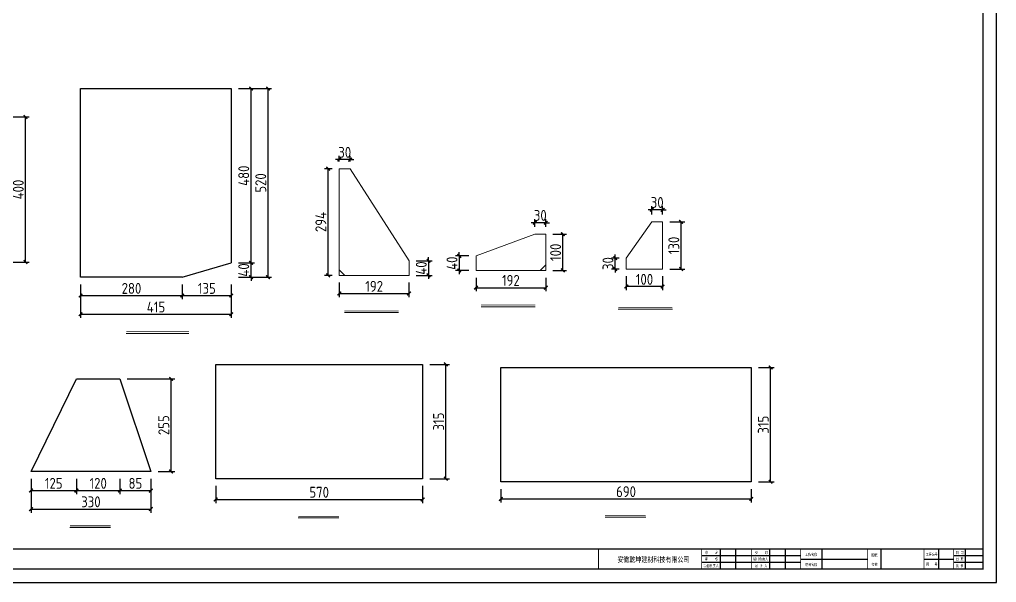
# Model space of a CAD drawing. Extents: x 23521 to 169118, y -86502 to 21244.
# Drawn here: x 83390 to 110298, y -86502 to -70981 of the extents above; entities that cross this region are included whole.
import ezdxf

# ---------------------------------------------------------------- set-up
doc = ezdxf.new("R2010")
doc.units = 0
doc.header["$LTSCALE"] = 1000
doc.header["$MEASUREMENT"] = 0
doc.layers.add('_TCH_MASK', color=7, linetype='Continuous')
doc.layers.add('PUB_TITLE', color=4, linetype='Continuous')
doc.styles.get("Standard").update_dxf_attribs({"font": 'gbenor.shx', "bigfont": 'gbcbig.shx'})
doc.styles.add('图框', font='')
doc.styles.get('图框').set_extended_font_data('SimSun')
doc.dimstyles.get("Standard").update_dxf_attribs({"dimscale": 100, "dimtxt": 3.5, "dimasz": 1, "dimexe": 2.5, "dimexo": 3, "dimgap": 1.5, "dimtad": 1, "dimdec": 0, "dimzin": 0, "dimdsep": 46, "dimtxsty": 'Standard', "dimblk": 'ARCHTICK', "dimcen": 0.09, "dimadec": 0, "dimazin": 0, "dimtfac": 1, "dimtdec": 0, "dimtix": 1, "dimtmove": 2, "dimatfit": 3, "dimfxl": 1, "dimtolj": 1, "dimtzin": 0, "dimarcsym": 0})

# ---------------------------------------------------------------- blocks, each defined once
blk = doc.blocks.new('新块')
for p, q in [((-8240, 400), (-8240, 1000)), ((-7780, 400), (-7780, 1000)), ((-6760, 400), (-6760, 1000)), ((-6300, 400), (-6300, 1000)), ((-5200, 400), (-5200, 1000)), ((-3440, 400), (-3440, 1000)), ((-1720, 400), (-1720, 1000)), ((-920, 400), (-920, 1000)), ((-400, 400), (-400, 1000)), ((-5840, 800), (-8800, 800)), ((-5840, 600), (-8800, 600)), ((-5840, 700), (-3840, 700)), ((-2160, 700), (-1280, 700)), ((-400, 800), (-1280, 800)), ((-400, 600), (-1280, 600))]:
    blk.add_line(p, q)
for points, const_width in [([(-11880, 400), (-11880, 1000), (-400, 1000)], 32), ([(-8800, 400), (-8800, 1000)], 20), ([(-7320, 400), (-7320, 1000)], 20), ([(-5840, 400), (-5840, 1000)], 20), ([(-3840, 400), (-3840, 1000)], 20), ([(-2160, 400), (-2160, 1000)], 20), ([(-1280, 400), (-1280, 1000)], 20)]:
    blk.add_lwpolyline(points, dxfattribs=dict(const_width=const_width))
at = {"layer": 'PUB_TITLE'}
blk.add_lwpolyline([(-47560, 0), (0, 0), (0, 33640), (-47560, 33640)], close=True, dxfattribs=at)
at = {"layer": 'PUB_TITLE', "const_width": 40}
blk.add_lwpolyline([(-46560, 400), (-400, 400), (-400, 33240), (-46560, 33240)], close=True, dxfattribs=at)
at = {"layer": 'PUB_TITLE', "const_width": 32}
blk.add_lwpolyline([(-400, 1000), (-46560, 1000)], dxfattribs=at)
at = {"style": '图框', "width": 0.8}
for s, height, p in [('审    定', 80, (-8701, 854)), ('校    对', 80, (-7217, 851)), ('工程名称', 80, (-5712, 794)), ('工程编号', 80, (-2112, 803)), ('阶 段', 80, (-1205, 851)), ('安徽乾坤建材科技有限公司', 160, (-11315, 604)), ('审    核', 80, (-8702, 659)), ('设计负责人', 80, (-7265, 659)), ('项目名称', 80, (-5712, 494)), ('名称', 80, (-3732, 498)), ('图纸', 80, (-3732, 778)), ('图   号', 80, (-2098, 504)), ('日 期', 80, (-1212, 659)), ('项目负责人', 80, (-8739, 457)), ('设 计 人', 80, (-7213, 457)), ('比 例', 80, (-1211, 457))]:
    blk.add_text(s, height=height, dxfattribs=at).set_placement(p)
for tag, p in [('审定人', (-8147, 838)), ('校对', (-6621, 837)), ('工程名称', (-5026, 781)), ('阶段', (-810, 832)), ('审核人', (-8147, 641)), ('设计负责人', (-6745, 649)), ('项目名称', (-5026, 479)), ('图名', (-3347, 649)), ('图号', (-1657, 502)), ('日期', (-905, 632)), ('项目负责人', (-8228, 444)), ('设计人', (-6659, 447)), ('比例', (-810, 446))]:
    blk.add_attdef(tag, p, '', height=120)
blk = doc.blocks.new('_ArchTick')
at = {"color": 0, "linetype": 'ByBlock', "const_width": 0.4}
blk.add_lwpolyline([(-0.5, -0.5), (0.5, 0.5)], dxfattribs=at)
blk = doc.blocks.new('*D67')
at = {"layer": '_TCH_MASK', "color": 0, "lineweight": -2}
for p, q in [((82775, -73668), (83654, -73668)), ((83554, -77668), (83554, -73668)), ((82775, -77668), (83654, -77668))]:
    blk.add_line(p, q, dxfattribs=at)
at = {"layer": 'Defpoints', "color": 0}
for p in [(82575, -73668), (83554, -73668), (82575, -77668)]:
    blk.add_point(p, dxfattribs=at)
at = {"layer": '_TCH_MASK', "color": 0, "lineweight": -2, "xscale": 100, "yscale": 100, "zscale": 100}
for p, rotation in [((83554, -73668), 90), ((83554, -77668), 270)]:
    blk.add_blockref('_ArchTick', p, dxfattribs=dict(at, rotation=rotation))
at = {"layer": '_TCH_MASK', "color": 0, "lineweight": 15, "insert": (83354, -75668), "char_height": 300, "attachment_point": 5, "rotation": 90}
blk.add_mtext('\\A1;400', dxfattribs=at)
blk = doc.blocks.new('*D68')
at = {"layer": '_TCH_MASK', "color": 0, "lineweight": -2}
for p, q in [((85073, -78287), (85073, -78694)), ((87873, -78287), (87873, -78694)), ((85073, -78594), (87873, -78594))]:
    blk.add_line(p, q, dxfattribs=at)
at = {"layer": 'Defpoints', "color": 0}
for p in [(85073, -78087), (87873, -78087), (87873, -78594)]:
    blk.add_point(p, dxfattribs=at)
at = {"layer": '_TCH_MASK', "color": 0, "lineweight": -2, "xscale": 100, "yscale": 100, "zscale": 100, "rotation": 180}
blk.add_blockref('_ArchTick', (85073, -78594), dxfattribs=at)
at = {"layer": '_TCH_MASK', "color": 0, "lineweight": -2, "xscale": 100, "yscale": 100, "zscale": 100}
blk.add_blockref('_ArchTick', (87873, -78594), dxfattribs=at)
at = {"layer": '_TCH_MASK', "color": 0, "lineweight": 15, "insert": (86473, -78394), "char_height": 300, "attachment_point": 5}
blk.add_mtext('\\A1;280', dxfattribs=at)
blk = doc.blocks.new('*D69')
at = {"layer": '_TCH_MASK', "color": 0, "lineweight": -2}
for p, q in [((87873, -78287), (87873, -78694)), ((89223, -78287), (89223, -78694)), ((87873, -78594), (89223, -78594))]:
    blk.add_line(p, q, dxfattribs=at)
at = {"layer": 'Defpoints', "color": 0}
for p in [(87873, -78087), (89223, -78087), (89223, -78594)]:
    blk.add_point(p, dxfattribs=at)
at = {"layer": '_TCH_MASK', "color": 0, "lineweight": -2, "xscale": 100, "yscale": 100, "zscale": 100, "rotation": 180}
blk.add_blockref('_ArchTick', (87873, -78594), dxfattribs=at)
at = {"layer": '_TCH_MASK', "color": 0, "lineweight": -2, "xscale": 100, "yscale": 100, "zscale": 100}
blk.add_blockref('_ArchTick', (89223, -78594), dxfattribs=at)
at = {"layer": '_TCH_MASK', "color": 0, "lineweight": 15, "insert": (88548, -78394), "char_height": 300, "attachment_point": 5}
blk.add_mtext('\\A1;135', dxfattribs=at)
blk = doc.blocks.new('*D70')
at = {"layer": '_TCH_MASK', "color": 0, "lineweight": -2}
for p, q in [((85073, -78287), (85073, -79208)), ((89223, -78287), (89223, -79208)), ((85073, -79108), (89223, -79108))]:
    blk.add_line(p, q, dxfattribs=at)
at = {"layer": 'Defpoints', "color": 0}
for p in [(85073, -78087), (89223, -78087), (89223, -79108)]:
    blk.add_point(p, dxfattribs=at)
at = {"layer": '_TCH_MASK', "color": 0, "lineweight": -2, "xscale": 100, "yscale": 100, "zscale": 100, "rotation": 180}
blk.add_blockref('_ArchTick', (85073, -79108), dxfattribs=at)
at = {"layer": '_TCH_MASK', "color": 0, "lineweight": -2, "xscale": 100, "yscale": 100, "zscale": 100}
blk.add_blockref('_ArchTick', (89223, -79108), dxfattribs=at)
at = {"layer": '_TCH_MASK', "color": 0, "lineweight": 15, "insert": (87148, -78908), "char_height": 300, "attachment_point": 5}
blk.add_mtext('\\A1;415', dxfattribs=at)
blk = doc.blocks.new('*D71')
at = {"layer": '_TCH_MASK', "color": 0, "lineweight": -2}
for p, q in [((89423, -77687), (89866, -77687)), ((89766, -77687), (89766, -77587)), ((89766, -78087), (89766, -77687)), ((89423, -78087), (89866, -78087)), ((89766, -78087), (89766, -78187))]:
    blk.add_line(p, q, dxfattribs=at)
at = {"layer": 'Defpoints', "color": 0}
for p in [(89223, -77687), (89766, -77687), (89223, -78087)]:
    blk.add_point(p, dxfattribs=at)
at = {"layer": '_TCH_MASK', "color": 0, "lineweight": -2, "xscale": 100, "yscale": 100, "zscale": 100}
for p, rotation in [((89766, -77687), 270), ((89766, -78087), 90)]:
    blk.add_blockref('_ArchTick', p, dxfattribs=dict(at, rotation=rotation))
at = {"layer": '_TCH_MASK', "color": 0, "lineweight": 15, "insert": (89566, -77887), "char_height": 300, "attachment_point": 5, "rotation": 90}
blk.add_mtext('\\A1;40', dxfattribs=at)
blk = doc.blocks.new('*D72')
at = {"layer": '_TCH_MASK', "color": 0, "lineweight": -2}
for p, q in [((89423, -72887), (89866, -72887)), ((89766, -77687), (89766, -72887)), ((89423, -77687), (89866, -77687))]:
    blk.add_line(p, q, dxfattribs=at)
at = {"layer": 'Defpoints', "color": 0}
for p in [(89223, -72887), (89766, -72887), (89223, -77687)]:
    blk.add_point(p, dxfattribs=at)
at = {"layer": '_TCH_MASK', "color": 0, "lineweight": -2, "xscale": 100, "yscale": 100, "zscale": 100}
for p, rotation in [((89766, -72887), 90), ((89766, -77687), 270)]:
    blk.add_blockref('_ArchTick', p, dxfattribs=dict(at, rotation=rotation))
at = {"layer": '_TCH_MASK', "color": 0, "lineweight": 15, "insert": (89566, -75287), "char_height": 300, "attachment_point": 5, "rotation": 90}
blk.add_mtext('\\A1;480', dxfattribs=at)
blk = doc.blocks.new('*D73')
at = {"layer": '_TCH_MASK', "color": 0, "lineweight": -2}
for p, q in [((89423, -72887), (90334, -72887)), ((90234, -78087), (90234, -72887)), ((89423, -78087), (90334, -78087))]:
    blk.add_line(p, q, dxfattribs=at)
at = {"layer": 'Defpoints', "color": 0}
for p in [(89223, -72887), (90234, -72887), (89223, -78087)]:
    blk.add_point(p, dxfattribs=at)
at = {"layer": '_TCH_MASK', "color": 0, "lineweight": -2, "xscale": 100, "yscale": 100, "zscale": 100}
for p, rotation in [((90234, -72887), 90), ((90234, -78087), 270)]:
    blk.add_blockref('_ArchTick', p, dxfattribs=dict(at, rotation=rotation))
at = {"layer": '_TCH_MASK', "color": 0, "lineweight": 15, "insert": (90034, -75487), "char_height": 300, "attachment_point": 5, "rotation": 90}
blk.add_mtext('\\A1;520', dxfattribs=at)
blk = doc.blocks.new('*D74')
at = {"layer": '_TCH_MASK', "color": 0, "lineweight": -2}
for p, q in [((92197, -78234), (92197, -78637)), ((94117, -78234), (94117, -78637)), ((92197, -78537), (94117, -78537))]:
    blk.add_line(p, q, dxfattribs=at)
at = {"layer": 'Defpoints', "color": 0}
for p in [(92197, -78034), (94117, -78034), (94117, -78537)]:
    blk.add_point(p, dxfattribs=at)
at = {"layer": '_TCH_MASK', "color": 0, "lineweight": -2, "xscale": 100, "yscale": 100, "zscale": 100, "rotation": 180}
blk.add_blockref('_ArchTick', (92197, -78537), dxfattribs=at)
at = {"layer": '_TCH_MASK', "color": 0, "lineweight": -2, "xscale": 100, "yscale": 100, "zscale": 100}
blk.add_blockref('_ArchTick', (94117, -78537), dxfattribs=at)
at = {"layer": '_TCH_MASK', "color": 0, "lineweight": 15, "insert": (93157, -78337), "char_height": 300, "attachment_point": 5}
blk.add_mtext('\\A1;192', dxfattribs=at)
blk = doc.blocks.new('*D75')
at = {"layer": '_TCH_MASK', "color": 0, "lineweight": -2}
for p, q in [((91997, -75094), (91789, -75094)), ((91889, -78034), (91889, -75094)), ((91997, -78034), (91789, -78034))]:
    blk.add_line(p, q, dxfattribs=at)
at = {"layer": 'Defpoints', "color": 0}
for p in [(91889, -75094), (92197, -75094), (92197, -78034)]:
    blk.add_point(p, dxfattribs=at)
at = {"layer": '_TCH_MASK', "color": 0, "lineweight": -2, "xscale": 100, "yscale": 100, "zscale": 100}
for p, rotation in [((91889, -75094), 90), ((91889, -78034), 270)]:
    blk.add_blockref('_ArchTick', p, dxfattribs=dict(at, rotation=rotation))
at = {"layer": '_TCH_MASK', "color": 0, "lineweight": 15, "insert": (91689, -76564), "char_height": 300, "attachment_point": 5, "rotation": 90}
blk.add_mtext('\\A1;294', dxfattribs=at)
blk = doc.blocks.new('*D76')
at = {"layer": '_TCH_MASK', "color": 0, "lineweight": -2}
for p, q in [((92197, -74894), (92197, -74743)), ((92497, -74894), (92497, -74743)), ((92197, -74843), (92097, -74843)), ((92497, -74843), (92197, -74843)), ((92497, -74843), (92597, -74843))]:
    blk.add_line(p, q, dxfattribs=at)
at = {"layer": 'Defpoints', "color": 0}
for p in [(92197, -74843), (92197, -75094), (92497, -75094)]:
    blk.add_point(p, dxfattribs=at)
at = {"layer": '_TCH_MASK', "color": 0, "lineweight": -2, "xscale": 100, "yscale": 100, "zscale": 100}
blk.add_blockref('_ArchTick', (92197, -74843), dxfattribs=at)
at = {"layer": '_TCH_MASK', "color": 0, "lineweight": -2, "xscale": 100, "yscale": 100, "zscale": 100, "rotation": 180}
blk.add_blockref('_ArchTick', (92497, -74843), dxfattribs=at)
at = {"layer": '_TCH_MASK', "color": 0, "lineweight": 15, "insert": (92347, -74643), "char_height": 300, "attachment_point": 5}
blk.add_mtext('\\A1;30', dxfattribs=at)
blk = doc.blocks.new('*D77')
at = {"layer": '_TCH_MASK', "color": 0, "lineweight": -2}
for p, q in [((94317, -77634), (94755, -77634)), ((94655, -77634), (94655, -77534)), ((94655, -77634), (94655, -78034)), ((94317, -78034), (94755, -78034)), ((94655, -78034), (94655, -78134))]:
    blk.add_line(p, q, dxfattribs=at)
at = {"layer": 'Defpoints', "color": 0}
for p in [(94117, -77634), (94117, -78034), (94655, -78034)]:
    blk.add_point(p, dxfattribs=at)
at = {"layer": '_TCH_MASK', "color": 0, "lineweight": -2, "xscale": 100, "yscale": 100, "zscale": 100}
for p, rotation in [((94655, -77634), 270), ((94655, -78034), 90)]:
    blk.add_blockref('_ArchTick', p, dxfattribs=dict(at, rotation=rotation))
at = {"layer": '_TCH_MASK', "color": 0, "lineweight": 15, "insert": (94455, -77834), "char_height": 300, "attachment_point": 5, "rotation": 90}
blk.add_mtext('\\A1;40', dxfattribs=at)
blk = doc.blocks.new('*D78')
at = {"layer": '_TCH_MASK', "color": 0, "lineweight": -2}
for p, q in [((95963, -78099), (95963, -78474)), ((97883, -78099), (97883, -78474)), ((95963, -78374), (97883, -78374))]:
    blk.add_line(p, q, dxfattribs=at)
at = {"layer": 'Defpoints', "color": 0}
for p in [(95963, -77899), (97883, -77899), (97883, -78374)]:
    blk.add_point(p, dxfattribs=at)
at = {"layer": '_TCH_MASK', "color": 0, "lineweight": -2, "xscale": 100, "yscale": 100, "zscale": 100, "rotation": 180}
blk.add_blockref('_ArchTick', (95963, -78374), dxfattribs=at)
at = {"layer": '_TCH_MASK', "color": 0, "lineweight": -2, "xscale": 100, "yscale": 100, "zscale": 100}
blk.add_blockref('_ArchTick', (97883, -78374), dxfattribs=at)
at = {"layer": '_TCH_MASK', "color": 0, "lineweight": 15, "insert": (96923, -78174), "char_height": 300, "attachment_point": 5}
blk.add_mtext('\\A1;192', dxfattribs=at)
blk = doc.blocks.new('*D79')
at = {"layer": '_TCH_MASK', "color": 0, "lineweight": -2}
for p, q in [((98083, -76899), (98454, -76899)), ((98354, -77899), (98354, -76899)), ((98083, -77899), (98454, -77899))]:
    blk.add_line(p, q, dxfattribs=at)
at = {"layer": 'Defpoints', "color": 0}
for p in [(97883, -76899), (98354, -76899), (97883, -77899)]:
    blk.add_point(p, dxfattribs=at)
at = {"layer": '_TCH_MASK', "color": 0, "lineweight": -2, "xscale": 100, "yscale": 100, "zscale": 100}
for p, rotation in [((98354, -76899), 90), ((98354, -77899), 270)]:
    blk.add_blockref('_ArchTick', p, dxfattribs=dict(at, rotation=rotation))
at = {"layer": '_TCH_MASK', "color": 0, "lineweight": 15, "insert": (98154, -77399), "char_height": 300, "attachment_point": 5, "rotation": 90}
blk.add_mtext('\\A1;100', dxfattribs=at)
blk = doc.blocks.new('*D80')
at = {"layer": '_TCH_MASK', "color": 0, "lineweight": -2}
for p, q in [((97583, -76583), (97483, -76583)), ((97583, -76699), (97583, -76483)), ((97883, -76583), (97583, -76583)), ((97883, -76699), (97883, -76483)), ((97883, -76583), (97983, -76583))]:
    blk.add_line(p, q, dxfattribs=at)
at = {"layer": 'Defpoints', "color": 0}
for p in [(97583, -76583), (97583, -76899), (97883, -76899)]:
    blk.add_point(p, dxfattribs=at)
at = {"layer": '_TCH_MASK', "color": 0, "lineweight": -2, "xscale": 100, "yscale": 100, "zscale": 100}
blk.add_blockref('_ArchTick', (97583, -76583), dxfattribs=at)
at = {"layer": '_TCH_MASK', "color": 0, "lineweight": -2, "xscale": 100, "yscale": 100, "zscale": 100, "rotation": 180}
blk.add_blockref('_ArchTick', (97883, -76583), dxfattribs=at)
at = {"layer": '_TCH_MASK', "color": 0, "lineweight": 15, "insert": (97733, -76383), "char_height": 300, "attachment_point": 5}
blk.add_mtext('\\A1;30', dxfattribs=at)
blk = doc.blocks.new('*D81')
at = {"layer": '_TCH_MASK', "color": 0, "lineweight": -2}
for p, q in [((95501, -77499), (95501, -77399)), ((95763, -77499), (95401, -77499)), ((95501, -77499), (95501, -77899)), ((95763, -77899), (95401, -77899)), ((95501, -77899), (95501, -77999))]:
    blk.add_line(p, q, dxfattribs=at)
at = {"layer": 'Defpoints', "color": 0}
for p in [(95963, -77499), (95501, -77899), (95963, -77899)]:
    blk.add_point(p, dxfattribs=at)
at = {"layer": '_TCH_MASK', "color": 0, "lineweight": -2, "xscale": 100, "yscale": 100, "zscale": 100}
for p, rotation in [((95501, -77499), 270), ((95501, -77899), 90)]:
    blk.add_blockref('_ArchTick', p, dxfattribs=dict(at, rotation=rotation))
at = {"layer": '_TCH_MASK', "color": 0, "lineweight": 15, "insert": (95301, -77699), "char_height": 300, "attachment_point": 5, "rotation": 90}
blk.add_mtext('\\A1;40', dxfattribs=at)
blk = doc.blocks.new('*D82')
at = {"layer": '_TCH_MASK', "color": 0, "lineweight": -2}
for p, q in [((100103, -78060), (100103, -78445)), ((101103, -78060), (101103, -78445)), ((101103, -78345), (100103, -78345))]:
    blk.add_line(p, q, dxfattribs=at)
at = {"layer": 'Defpoints', "color": 0}
for p in [(100103, -77860), (101103, -77860), (100103, -78345)]:
    blk.add_point(p, dxfattribs=at)
at = {"layer": '_TCH_MASK', "color": 0, "lineweight": -2, "xscale": 100, "yscale": 100, "zscale": 100, "rotation": 180}
blk.add_blockref('_ArchTick', (100103, -78345), dxfattribs=at)
at = {"layer": '_TCH_MASK', "color": 0, "lineweight": -2, "xscale": 100, "yscale": 100, "zscale": 100}
blk.add_blockref('_ArchTick', (101103, -78345), dxfattribs=at)
at = {"layer": '_TCH_MASK', "color": 0, "lineweight": 15, "insert": (100603, -78145), "char_height": 300, "attachment_point": 5}
blk.add_mtext('\\A1;100', dxfattribs=at)
blk = doc.blocks.new('*D83')
at = {"layer": '_TCH_MASK', "color": 0, "lineweight": -2}
for p, q in [((101303, -76560), (101711, -76560)), ((101611, -77860), (101611, -76560)), ((101303, -77860), (101711, -77860))]:
    blk.add_line(p, q, dxfattribs=at)
at = {"layer": 'Defpoints', "color": 0}
for p in [(101103, -76560), (101611, -76560), (101103, -77860)]:
    blk.add_point(p, dxfattribs=at)
at = {"layer": '_TCH_MASK', "color": 0, "lineweight": -2, "xscale": 100, "yscale": 100, "zscale": 100}
for p, rotation in [((101611, -76560), 90), ((101611, -77860), 270)]:
    blk.add_blockref('_ArchTick', p, dxfattribs=dict(at, rotation=rotation))
at = {"layer": '_TCH_MASK', "color": 0, "lineweight": 15, "insert": (101411, -77210), "char_height": 300, "attachment_point": 5, "rotation": 90}
blk.add_mtext('\\A1;130', dxfattribs=at)
blk = doc.blocks.new('*D84')
at = {"layer": '_TCH_MASK', "color": 0, "lineweight": -2}
for p, q in [((100803, -76360), (100803, -76126)), ((101103, -76360), (101103, -76126)), ((100803, -76226), (100703, -76226)), ((101103, -76226), (100803, -76226)), ((101103, -76226), (101203, -76226))]:
    blk.add_line(p, q, dxfattribs=at)
at = {"layer": 'Defpoints', "color": 0}
for p in [(100803, -76226), (100803, -76560), (101103, -76560)]:
    blk.add_point(p, dxfattribs=at)
at = {"layer": '_TCH_MASK', "color": 0, "lineweight": -2, "xscale": 100, "yscale": 100, "zscale": 100}
blk.add_blockref('_ArchTick', (100803, -76226), dxfattribs=at)
at = {"layer": '_TCH_MASK', "color": 0, "lineweight": -2, "xscale": 100, "yscale": 100, "zscale": 100, "rotation": 180}
blk.add_blockref('_ArchTick', (101103, -76226), dxfattribs=at)
at = {"layer": '_TCH_MASK', "color": 0, "lineweight": 15, "insert": (100953, -76026), "char_height": 300, "attachment_point": 5}
blk.add_mtext('\\A1;30', dxfattribs=at)
blk = doc.blocks.new('*D85')
at = {"layer": '_TCH_MASK', "color": 0, "lineweight": -2}
for p, q in [((99797, -77560), (99797, -77460)), ((99903, -77560), (99697, -77560)), ((99797, -77860), (99797, -77560)), ((99903, -77860), (99697, -77860)), ((99797, -77860), (99797, -77960))]:
    blk.add_line(p, q, dxfattribs=at)
at = {"layer": 'Defpoints', "color": 0}
for p in [(99797, -77560), (100103, -77560), (100103, -77860)]:
    blk.add_point(p, dxfattribs=at)
at = {"layer": '_TCH_MASK', "color": 0, "lineweight": -2, "xscale": 100, "yscale": 100, "zscale": 100}
for p, rotation in [((99797, -77560), 270), ((99797, -77860), 90)]:
    blk.add_blockref('_ArchTick', p, dxfattribs=dict(at, rotation=rotation))
at = {"layer": '_TCH_MASK', "color": 0, "lineweight": 15, "insert": (99597, -77710), "char_height": 300, "attachment_point": 5, "rotation": 90}
blk.add_mtext('\\A1;30', dxfattribs=at)
blk = doc.blocks.new('*D93')
at = {"layer": '_TCH_MASK', "color": 0, "lineweight": -2}
for p, q in [((83706, -83640), (83706, -84069)), ((84956, -83640), (84956, -84069)), ((83706, -83969), (84956, -83969))]:
    blk.add_line(p, q, dxfattribs=at)
at = {"layer": 'Defpoints', "color": 0}
for p in [(83706, -83440), (84956, -83440), (84956, -83969)]:
    blk.add_point(p, dxfattribs=at)
at = {"layer": '_TCH_MASK', "color": 0, "lineweight": -2, "xscale": 100, "yscale": 100, "zscale": 100, "rotation": 180}
blk.add_blockref('_ArchTick', (83706, -83969), dxfattribs=at)
at = {"layer": '_TCH_MASK', "color": 0, "lineweight": -2, "xscale": 100, "yscale": 100, "zscale": 100}
blk.add_blockref('_ArchTick', (84956, -83969), dxfattribs=at)
at = {"layer": '_TCH_MASK', "color": 0, "lineweight": 15, "insert": (84331, -83769), "char_height": 300, "attachment_point": 5}
blk.add_mtext('\\A1;125', dxfattribs=at)
blk = doc.blocks.new('*D94')
at = {"layer": '_TCH_MASK', "color": 0, "lineweight": -2}
for p, q in [((84956, -83640), (84956, -84069)), ((86156, -83640), (86156, -84069)), ((84956, -83969), (86156, -83969))]:
    blk.add_line(p, q, dxfattribs=at)
at = {"layer": 'Defpoints', "color": 0}
for p in [(84956, -83440), (86156, -83440), (86156, -83969)]:
    blk.add_point(p, dxfattribs=at)
at = {"layer": '_TCH_MASK', "color": 0, "lineweight": -2, "xscale": 100, "yscale": 100, "zscale": 100, "rotation": 180}
blk.add_blockref('_ArchTick', (84956, -83969), dxfattribs=at)
at = {"layer": '_TCH_MASK', "color": 0, "lineweight": -2, "xscale": 100, "yscale": 100, "zscale": 100}
blk.add_blockref('_ArchTick', (86156, -83969), dxfattribs=at)
at = {"layer": '_TCH_MASK', "color": 0, "lineweight": 15, "insert": (85556, -83769), "char_height": 300, "attachment_point": 5}
blk.add_mtext('\\A1;120', dxfattribs=at)
blk = doc.blocks.new('*D95')
at = {"layer": '_TCH_MASK', "color": 0, "lineweight": -2}
for p, q in [((86156, -83640), (86156, -84069)), ((87006, -83640), (87006, -84069)), ((86156, -83969), (87006, -83969))]:
    blk.add_line(p, q, dxfattribs=at)
at = {"layer": 'Defpoints', "color": 0}
for p in [(86156, -83440), (87006, -83440), (87006, -83969)]:
    blk.add_point(p, dxfattribs=at)
at = {"layer": '_TCH_MASK', "color": 0, "lineweight": -2, "xscale": 100, "yscale": 100, "zscale": 100, "rotation": 180}
blk.add_blockref('_ArchTick', (86156, -83969), dxfattribs=at)
at = {"layer": '_TCH_MASK', "color": 0, "lineweight": -2, "xscale": 100, "yscale": 100, "zscale": 100}
blk.add_blockref('_ArchTick', (87006, -83969), dxfattribs=at)
at = {"layer": '_TCH_MASK', "color": 0, "lineweight": 15, "insert": (86581, -83769), "char_height": 300, "attachment_point": 5}
blk.add_mtext('\\A1;85', dxfattribs=at)
blk = doc.blocks.new('*D96')
at = {"layer": '_TCH_MASK', "color": 0, "lineweight": -2}
for p, q in [((83706, -83640), (83706, -84578)), ((87006, -83640), (87006, -84578)), ((83706, -84478), (87006, -84478))]:
    blk.add_line(p, q, dxfattribs=at)
at = {"layer": 'Defpoints', "color": 0}
for p in [(83706, -83440), (87006, -83440), (87006, -84478)]:
    blk.add_point(p, dxfattribs=at)
at = {"layer": '_TCH_MASK', "color": 0, "lineweight": -2, "xscale": 100, "yscale": 100, "zscale": 100, "rotation": 180}
blk.add_blockref('_ArchTick', (83706, -84478), dxfattribs=at)
at = {"layer": '_TCH_MASK', "color": 0, "lineweight": -2, "xscale": 100, "yscale": 100, "zscale": 100}
blk.add_blockref('_ArchTick', (87006, -84478), dxfattribs=at)
at = {"layer": '_TCH_MASK', "color": 0, "lineweight": 15, "insert": (85356, -84278), "char_height": 300, "attachment_point": 5}
blk.add_mtext('\\A1;330', dxfattribs=at)
blk = doc.blocks.new('*D97')
at = {"layer": '_TCH_MASK', "color": 0, "lineweight": -2}
for p, q in [((86356, -80890), (87663, -80890)), ((87563, -83440), (87563, -80890)), ((87206, -83440), (87663, -83440))]:
    blk.add_line(p, q, dxfattribs=at)
at = {"layer": 'Defpoints', "color": 0}
for p in [(86156, -80890), (87563, -80890), (87006, -83440)]:
    blk.add_point(p, dxfattribs=at)
at = {"layer": '_TCH_MASK', "color": 0, "lineweight": -2, "xscale": 100, "yscale": 100, "zscale": 100}
for p, rotation in [((87563, -80890), 90), ((87563, -83440), 270)]:
    blk.add_blockref('_ArchTick', p, dxfattribs=dict(at, rotation=rotation))
at = {"layer": '_TCH_MASK', "color": 0, "lineweight": 15, "insert": (87363, -82165), "char_height": 300, "attachment_point": 5, "rotation": 90}
blk.add_mtext('\\A1;255', dxfattribs=at)
blk = doc.blocks.new('*D98')
at = {"layer": '_TCH_MASK', "color": 0, "lineweight": -2}
for p, q in [((88793, -83840), (88793, -84314)), ((94493, -83840), (94493, -84314)), ((88793, -84214), (94493, -84214))]:
    blk.add_line(p, q, dxfattribs=at)
at = {"layer": 'Defpoints', "color": 0}
for p in [(88793, -83640), (94493, -83640), (94493, -84214)]:
    blk.add_point(p, dxfattribs=at)
at = {"layer": '_TCH_MASK', "color": 0, "lineweight": -2, "xscale": 100, "yscale": 100, "zscale": 100, "rotation": 180}
blk.add_blockref('_ArchTick', (88793, -84214), dxfattribs=at)
at = {"layer": '_TCH_MASK', "color": 0, "lineweight": -2, "xscale": 100, "yscale": 100, "zscale": 100}
blk.add_blockref('_ArchTick', (94493, -84214), dxfattribs=at)
at = {"layer": '_TCH_MASK', "color": 0, "lineweight": 15, "insert": (91643, -84014), "char_height": 300, "attachment_point": 5}
blk.add_mtext('\\A1;570', dxfattribs=at)
blk = doc.blocks.new('*D99')
at = {"layer": '_TCH_MASK', "color": 0, "lineweight": -2}
for p, q in [((94693, -80490), (95232, -80490)), ((95132, -83640), (95132, -80490)), ((94693, -83640), (95232, -83640))]:
    blk.add_line(p, q, dxfattribs=at)
at = {"layer": 'Defpoints', "color": 0}
for p in [(94493, -80490), (95132, -80490), (94493, -83640)]:
    blk.add_point(p, dxfattribs=at)
at = {"layer": '_TCH_MASK', "color": 0, "lineweight": -2, "xscale": 100, "yscale": 100, "zscale": 100}
for p, rotation in [((95132, -80490), 90), ((95132, -83640), 270)]:
    blk.add_blockref('_ArchTick', p, dxfattribs=dict(at, rotation=rotation))
at = {"layer": '_TCH_MASK', "color": 0, "lineweight": 15, "insert": (94932, -82065), "char_height": 300, "attachment_point": 5, "rotation": 90}
blk.add_mtext('\\A1;315', dxfattribs=at)
blk = doc.blocks.new('*D100')
at = {"layer": '_TCH_MASK', "color": 0, "lineweight": -2}
for p, q in [((96645, -83926), (96645, -84299)), ((103545, -83926), (103545, -84299)), ((96645, -84199), (103545, -84199))]:
    blk.add_line(p, q, dxfattribs=at)
at = {"layer": 'Defpoints', "color": 0}
for p in [(96645, -83726), (103545, -83726), (103545, -84199)]:
    blk.add_point(p, dxfattribs=at)
at = {"layer": '_TCH_MASK', "color": 0, "lineweight": -2, "xscale": 100, "yscale": 100, "zscale": 100, "rotation": 180}
blk.add_blockref('_ArchTick', (96645, -84199), dxfattribs=at)
at = {"layer": '_TCH_MASK', "color": 0, "lineweight": -2, "xscale": 100, "yscale": 100, "zscale": 100}
blk.add_blockref('_ArchTick', (103545, -84199), dxfattribs=at)
at = {"layer": '_TCH_MASK', "color": 0, "lineweight": 15, "insert": (100095, -83999), "char_height": 300, "attachment_point": 5}
blk.add_mtext('\\A1;690', dxfattribs=at)
blk = doc.blocks.new('*D101')
at = {"layer": '_TCH_MASK', "color": 0, "lineweight": -2}
for p, q in [((103745, -80576), (104176, -80576)), ((104076, -83726), (104076, -80576)), ((103745, -83726), (104176, -83726))]:
    blk.add_line(p, q, dxfattribs=at)
at = {"layer": 'Defpoints', "color": 0}
for p in [(103545, -80576), (104076, -80576), (103545, -83726)]:
    blk.add_point(p, dxfattribs=at)
at = {"layer": '_TCH_MASK', "color": 0, "lineweight": -2, "xscale": 100, "yscale": 100, "zscale": 100}
for p, rotation in [((104076, -80576), 90), ((104076, -83726), 270)]:
    blk.add_blockref('_ArchTick', p, dxfattribs=dict(at, rotation=rotation))
at = {"layer": '_TCH_MASK', "color": 0, "lineweight": 15, "insert": (103876, -82151), "char_height": 300, "attachment_point": 5, "rotation": 90}
blk.add_mtext('\\A1;315', dxfattribs=at)

msp = doc.modelspace()

# ---------------------------------------------------------------- linework, layer by layer
at = {"color": 0}
for p, q in [((85073.2, -72886.8), (89223.2, -72886.8)), ((85073.2, -78086.8), (85073.2, -72886.8)), ((89223.2, -72886.8), (89223.2, -77686.8)), ((87873.2, -78086.8), (89223.2, -77686.8)), ((87873.2, -78086.8), (85073.2, -78086.8))]:
    msp.add_line(p, q, dxfattribs=at)
at = {"color": 3}
for p, q in [((83705.9, -83439.5), (84955.9, -80889.5)), ((84955.9, -80889.5), (86155.9, -80889.5)), ((86155.9, -80889.5), (87005.9, -83439.5)), ((87005.9, -83439.5), (83705.9, -83439.5))]:
    msp.add_line(p, q, dxfattribs=at)
for points in [[(88793.2, -80489.8), (94493.2, -80489.8), (94493.2, -83639.8), (88793.2, -83639.8)], [(96644.7, -80575.8), (103544.7, -80575.8), (103544.7, -83725.8), (96644.7, -83725.8)]]:
    msp.add_lwpolyline(points, close=True, dxfattribs=at)
at = {"layer": '_TCH_MASK', "lineweight": 15}
for p, q in [((92197.1, -75094.5), (92497.1, -75094.5)), ((92197.1, -75094.5), (92197.1, -78034.5)), ((92497.1, -75094.5), (94117.1, -77634.5)), ((100103.1, -77560.1), (100803.1, -76560.1)), ((101103.1, -76560.1), (100803.1, -76560.1)), ((101103.1, -76560.1), (101103.1, -77860.1)), ((95962.8, -77498.6), (97582.8, -76898.6)), ((97582.8, -76898.6), (97882.8, -76898.6)), ((97882.8, -76898.6), (97882.8, -77898.6)), ((94117.1, -77634.5), (94117.1, -78034.5)), ((95962.8, -77498.6), (95962.8, -77898.6)), ((97732.8, -77898.6), (97882.8, -77748.6)), ((100103.1, -77860.1), (100103.1, -77560.1)), ((92347.1, -78034.5), (92197.1, -77884.5)), ((97882.8, -77898.6), (95962.8, -77898.6)), ((100103.1, -77860.1), (101103.1, -77860.1)), ((94117.1, -78034.5), (92197.1, -78034.5)), ((93829.2, -79062.7), (92337.3, -79062.7)), ((97595, -78899.7), (96103.1, -78899.7)), ((101374.7, -78971.1), (99882.8, -78971.1)), ((88053, -79633.2), (86328.4, -79633.2)), ((92185.9, -84720.7), (91064.5, -84720.7)), ((100637.3, -84705.4), (99516, -84705.4)), ((85898.5, -84984.8), (84777.2, -84984.8))]:
    msp.add_line(p, q, dxfattribs=at)
at = {"layer": '_TCH_MASK', "lineweight": 15, "const_width": 20}
for points in [[(92337.3, -79017.3), (93829.2, -79017.3)], [(96103.1, -78854.3), (97595, -78854.3)], [(99882.8, -78925.8), (101374.7, -78925.8)], [(86328.4, -79587.9), (88053, -79587.9)], [(91064.5, -84675.4), (92185.9, -84675.4)], [(99516, -84660.1), (100637.3, -84660.1)], [(84777.2, -84939.5), (85898.5, -84939.5)]]:
    msp.add_lwpolyline(points, dxfattribs=at)

# ---------------------------------------------------------------- block references
at = {"layer": '_TCH_MASK', "color": 0, "lineweight": 15, "xscale": 0.922749693500009, "yscale": 0.922749693500009, "zscale": 0.9227496934602566}
msp.add_blockref('新块', (110297.7, -86501.9), dxfattribs=at)

# ---------------------------------------------------------------- dimensions: what is measured, and where the dimension line sits
at = {"layer": '_TCH_MASK', "lineweight": 15}
for base, p1, p2, picture, middle in [((89766.5, -72886.8), (89223.2, -77686.8), (89223.2, -72886.8), '*D72', (89566.5, -75286.8)), ((90233.9, -72886.8), (89223.2, -78086.8), (89223.2, -72886.8), '*D73', (90033.9, -75486.8)), ((83554.4, -73668.1), (82574.5, -77668.1), (82574.5, -73668.1), '*D67', (83354.4, -75668.1)), ((91889, -75094.5), (92197.1, -78034.5), (92197.1, -75094.5), '*D75', (91689, -76564.5)), ((101611.4, -76560.1), (101103.1, -77860.1), (101103.1, -76560.1), '*D83', (101411.4, -77210.1)), ((98353.6, -76898.6), (97882.8, -77898.6), (97882.8, -76898.6), '*D79', (98153.6, -77398.6)), ((95500.8, -77898.6), (95962.8, -77498.6), (95962.8, -77898.6), '*D81', (95300.8, -77698.6)), ((99796.9, -77560.1), (100103.1, -77860.1), (100103.1, -77560.1), '*D85', (99596.9, -77710.1)), ((89766.5, -77686.8), (89223.2, -78086.8), (89223.2, -77686.8), '*D71', (89566.5, -77886.8)), ((94655.3, -78034.5), (94117.1, -77634.5), (94117.1, -78034.5), '*D77', (94455.3, -77834.5)), ((95131.8, -80489.8), (94493.2, -83639.8), (94493.2, -80489.8), '*D99', (94931.8, -82064.8)), ((104075.7, -80575.8), (103544.7, -83725.8), (103544.7, -80575.8), '*D101', (103875.7, -82150.8)), ((87562.8, -80889.5), (87005.9, -83439.5), (86155.9, -80889.5), '*D97', (87362.8, -82164.5))]:
    dim = msp.add_linear_dim(base=base, p1=p1, p2=p2, angle=90, dimstyle='Standard', override={"dimtxt": 3, "dimexe": 1, "dimexo": 2, "dimgap": 0.5, "dimlfac": 0.1}, dxfattribs=at)
    dim.commit()
    dim.dimension.update_dxf_attribs({"geometry": picture, "text_midpoint": middle})
for base, p1, p2, picture, middle in [((92197.1, -74842.9), (92497.1, -75094.5), (92197.1, -75094.5), '*D76', (92347.1, -74642.9)), ((100803.1, -76226.4), (101103.1, -76560.1), (100803.1, -76560.1), '*D84', (100953.1, -76026.4)), ((97582.8, -76583.2), (97882.8, -76898.6), (97582.8, -76898.6), '*D80', (97732.8, -76383.2)), ((97882.8, -78374.3), (95962.8, -77898.6), (97882.8, -77898.6), '*D78', (96922.8, -78174.3)), ((100103.1, -78345.2), (101103.1, -77860.1), (100103.1, -77860.1), '*D82', (100603.1, -78145.2)), ((87873.2, -78594.1), (85073.2, -78086.8), (87873.2, -78086.8), '*D68', (86473.2, -78394.1)), ((89223.2, -79107.8), (85073.2, -78086.8), (89223.2, -78086.8), '*D70', (87148.2, -78907.8)), ((89223.2, -78594.1), (87873.2, -78086.8), (89223.2, -78086.8), '*D69', (88548.2, -78394.1)), ((94117.1, -78537.3), (92197.1, -78034.5), (94117.1, -78034.5), '*D74', (93157.1, -78337.3)), ((84955.9, -83968.8), (83705.9, -83439.5), (84955.9, -83439.5), '*D93', (84330.9, -83768.8)), ((87005.9, -84478), (83705.9, -83439.5), (87005.9, -83439.5), '*D96', (85355.9, -84278)), ((86155.9, -83968.8), (84955.9, -83439.5), (86155.9, -83439.5), '*D94', (85555.9, -83768.8)), ((87005.9, -83968.8), (86155.9, -83439.5), (87005.9, -83439.5), '*D95', (86580.9, -83768.8)), ((94493.2, -84213.8), (88793.2, -83639.8), (94493.2, -83639.8), '*D98', (91643.2, -84013.8)), ((103544.7, -84198.5), (96644.7, -83725.8), (103544.7, -83725.8), '*D100', (100094.7, -83998.5))]:
    dim = msp.add_linear_dim(base=base, p1=p1, p2=p2, dimstyle='Standard', override={"dimtxt": 3, "dimexe": 1, "dimexo": 2, "dimgap": 0.5, "dimlfac": 0.1}, dxfattribs=at)
    dim.commit()
    dim.dimension.update_dxf_attribs({"geometry": picture, "text_midpoint": middle})

doc.saveas('drawing.dxf')
